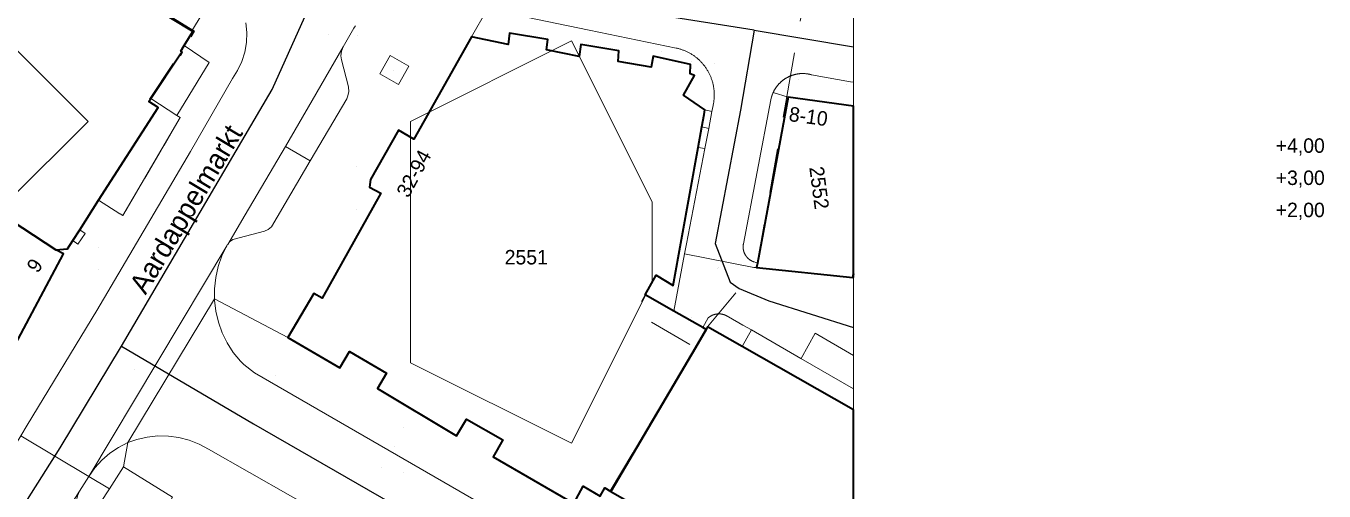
# Model space of a CAD drawing. Header units: metres. Extents: x 0 to 105485, y 0 to 425721.
# Drawn here: x 105278.6 to 105359.2, y 425584.5 to 425613.4 of the extents above; entities that cross this region are included whole.
import ezdxf
from ezdxf.enums import TextEntityAlignment as Align

# ---------------------------------------------------------------- set-up
doc = ezdxf.new("R2010")
doc.units = ezdxf.units.M
doc.header["$MEASUREMENT"] = 0
doc.linetypes.add('IE-TERREINAFSCHEIDING_KUNSTMATIG-SO', pattern=[11, 4, -1, 4, -2])
doc.linetypes.add('KG-PERCEEL-SO', pattern=[19, 5.5, -4, 5.5, -4])
for name, color, linetype, lineweight in [('B-XX-GR-BOOM-G', 90, 'Continuous', 13), ('B-XX-GR-GROENVOORZIENING-G', 80, 'Continuous', 18), ('B-XX-GR-STRUIK-G', 90, 'Continuous', 13), ('B-XX-IE-MEUBILAIR-G', 7, 'Continuous', 18), ('B-XX-IE-TERREINAFSCHEIDING_KUNSTMATIG_MUUR-G', 90, 'IE-TERREINAFSCHEIDING_KUNSTMATIG-SO', 18), ('B-XX-KG-GRENS_PERCEEL-G', 150, 'KG-PERCEEL-SO', 18), ('B-XX-KG-GRENS_PERCEEL-T', 150, 'KG-PERCEEL-SO', 18), ('B-XX-OG-BEBOUWING-G', 7, 'Continuous', 35), ('B-XX-OG-BEBOUWING_HUISNUMMER-T', 7, 'Continuous', 18), ('B-XX-OG-BEBOUWING_STRAATNAAM-T', 7, 'Continuous', 18), ('B-XX-OG-GRENS-G', 7, 'Continuous', 18), ('B-XX-VH-GESLOTENVERHARDING_BETON-G', 10, 'Continuous', 18), ('B-XX-VH-ONVERHARD_ZAND-G', 210, 'Continuous', 18), ('B-XX-VH-OPENVERHARDING-G', 90, 'Continuous', 18), ('B-XX-VW-MARKERING-G', 7, 'Continuous', 18), ('N-XX-AL-PROFIELBALK-T', 7, 'Continuous', 25)]:
    doc.layers.add(name, color=color, linetype=linetype, lineweight=lineweight)
doc.layers.add('GIS-WEGVAKKEN', color=2, linetype='Continuous')

msp = doc.modelspace()

# ---------------------------------------------------------------- linework, layer by layer
at = {"layer": 'B-XX-GR-BOOM-G', "color": 0, "true_color": 0x604a38}
msp.add_polyline3d([(105301.461, 425610.686, 2.699), (105301.461, 425610.686, 5.499)], dxfattribs=at)
at = {"layer": 'B-XX-GR-GROENVOORZIENING-G', "ltscale": 0.5}
for points in [[(105321.215, 425608.127), (105320.771, 425608.212), (105320.722, 425607.938), (105320.583, 425607.164), (105321.01, 425607.057)], [(105320.773, 425605.823), (105320.352, 425605.882), (105318.806, 425597.297), (105317.759, 425597.943), (105317.066, 425596.719), (105318.84, 425595.711), (105319.516, 425599.275), (105319.633, 425599.889)], [(105323.666, 425594.537), (105323.136, 425594.838), (105322.233, 425595.351), (105322.233, 425595.351), (105322.222, 425595.359), (105322.211, 425595.367), (105322.199, 425595.374), (105322.188, 425595.381), (105322.177, 425595.389), (105322.165, 425595.396), (105322.153, 425595.403), (105322.142, 425595.409), (105322.13, 425595.416), (105322.118, 425595.422), (105322.106, 425595.429), (105322.094, 425595.435), (105322.081, 425595.441), (105322.069, 425595.446), (105322.057, 425595.452), (105322.044, 425595.458), (105322.032, 425595.463), (105322.019, 425595.468), (105322.007, 425595.473), (105321.994, 425595.478), (105321.981, 425595.482), (105321.968, 425595.487), (105321.956, 425595.491), (105321.943, 425595.495), (105321.93, 425595.499), (105321.917, 425595.503), (105321.903, 425595.506), (105321.89, 425595.51), (105321.877, 425595.513), (105321.864, 425595.516), (105321.851, 425595.519), (105321.837, 425595.521), (105321.824, 425595.524), (105321.811, 425595.526), (105321.797, 425595.528), (105321.784, 425595.53), (105321.77, 425595.532), (105321.757, 425595.534), (105321.743, 425595.535), (105321.73, 425595.536), (105321.716, 425595.537), (105321.703, 425595.538), (105321.689, 425595.539), (105321.676, 425595.539), (105321.662, 425595.54), (105321.649, 425595.54), (105321.635, 425595.54), (105321.622, 425595.54), (105321.608, 425595.539), (105321.594, 425595.539), (105321.581, 425595.538), (105321.567, 425595.537), (105321.554, 425595.536), (105321.54, 425595.534), (105321.527, 425595.533), (105321.513, 425595.531), (105321.5, 425595.529), (105321.487, 425595.527), (105321.473, 425595.525), (105321.46, 425595.523), (105321.446, 425595.52), (105321.433, 425595.517), (105321.42, 425595.515), (105321.407, 425595.511), (105321.394, 425595.508), (105321.38, 425595.505), (105321.367, 425595.501), (105321.354, 425595.497), (105321.341, 425595.493), (105321.328, 425595.489), (105321.316, 425595.485), (105321.303, 425595.48), (105321.29, 425595.476), (105321.277, 425595.471), (105321.265, 425595.466), (105321.252, 425595.46), (105321.24, 425595.455), (105321.227, 425595.45), (105321.215, 425595.444), (105321.203, 425595.438), (105321.191, 425595.432), (105321.179, 425595.426), (105321.167, 425595.419), (105321.155, 425595.413), (105321.143, 425595.406), (105321.131, 425595.399), (105321.12, 425595.392), (105321.108, 425595.385), (105321.097, 425595.378), (105321.085, 425595.371), (105321.074, 425595.363), (105321.063, 425595.355), (105321.052, 425595.347), (105321.041, 425595.339), (105321.03, 425595.331), (105321.019, 425595.323), (105321.009, 425595.314), (105320.998, 425595.306), (105320.988, 425595.297), (105320.988, 425595.297), (105320.642, 425594.687), (105320.85, 425594.569), (105320.942, 425594.724), (105323.091, 425593.504)]]:
    msp.add_lwpolyline(points, close=True, dxfattribs=at)
at = {"layer": 'B-XX-GR-STRUIK-G', "ltscale": 0.5}
msp.add_lwpolyline([(105281.974, 425600.772), (105281.543, 425600.098), (105281.867, 425599.877), (105282.318, 425600.537)], close=True, dxfattribs=at)
at = {"layer": 'B-XX-IE-MEUBILAIR-G', "color": 0, "true_color": 0x604a38}
for points in [[(105297.443, 425612.878, 2.515), (105297.443, 425612.878, 4.015)], [(105299.2, 425612.826, 2.568), (105299.2, 425612.826, 5.568)], [(105288.809, 425612.14, 2.612), (105288.809, 425612.14, 4.112)], [(105318.061, 425611.837, 2.785), (105318.061, 425611.837, 5.785)], [(105319.957, 425611.209, 2.79), (105319.957, 425611.209, 5.79)], [(105321.393, 425611.111, 2.807), (105321.393, 425611.111, 4.307)], [(105326.595, 425610.101, 2.825), (105326.595, 425610.101, 5.825)], [(105329.553, 425609.781, 2.823), (105329.553, 425609.781, 4.323)], [(105296.401, 425608.81, 2.499), (105296.401, 425608.81, 3.999)], [(105288.856, 425605.626, 2.514), (105288.856, 425605.626, 4.014)], [(105299.175, 425604.695, 2.65), (105299.175, 425604.695, 4.15)], [(105292.238, 425601.697, 2.545), (105292.238, 425601.697, 4.045)], [(105299.128, 425602.031, 2.659), (105299.128, 425602.031, 4.159)], [(105283.146, 425599.667, 2.571), (105283.146, 425599.667, 4.071)], [(105283.151, 425598.325, 2.521), (105283.151, 425598.325, 4.021)], [(105321.567, 425598.362, 3.116), (105321.567, 425598.362, 4.616)], [(105321.592, 425598.407, 3.114), (105321.592, 425598.407, 4.614)], [(105283.026, 425595.744, 2.481), (105283.026, 425595.744, 3.981)], [(105319.955, 425595.285, 3.167), (105319.955, 425595.285, 4.667)], [(105285.387, 425592.099, 2.563), (105285.387, 425592.099, 4.063)], [(105294.104, 425591.69, 2.682), (105294.104, 425591.69, 5.682)], [(105278.719, 425588.614, 2.444), (105278.719, 425588.614, 3.944)], [(105302.098, 425588.475, 2.864), (105302.098, 425588.475, 5.864)], [(105301.517, 425587.316, 2.853), (105301.517, 425587.316, 5.853)], [(105281.331, 425586.412, 2.492), (105281.331, 425586.412, 3.992)], [(105300.715, 425585.979, 2.855), (105300.715, 425585.979, 5.855)], [(105302.045, 425585.707, 2.865), (105302.045, 425585.707, 5.865)], [(105299.896, 425584.554, 2.875), (105299.896, 425584.554, 5.875)]]:
    msp.add_polyline3d(points, dxfattribs=at)
at = {"layer": 'B-XX-IE-TERREINAFSCHEIDING_KUNSTMATIG_MUUR-G', "ltscale": 0.5, "flags": 128}
for points in [[(105286.382, 425608.931), (105288.004, 425607.874)], [(105288.004, 425607.874), (105288.216, 425607.736), (105284.649, 425601.647), (105284.474, 425601.757)]]:
    msp.add_lwpolyline(points, dxfattribs=at)
at = {"layer": 'B-XX-IE-TERREINAFSCHEIDING_KUNSTMATIG_MUUR-G', "color": 0, "ltscale": 0.5, "true_color": 0x8c7868}
for points in [[(105286.382, 425608.931, 2.39), (105288.004, 425607.874, 2.504)], [(105288.004, 425607.874, 2.504), (105288.216, 425607.736, 2.509), (105287.027, 425605.706, 2.49), (105285.838, 425603.677, 2.48), (105284.649, 425601.647, 2.511), (105284.474, 425601.757, 2.529)]]:
    msp.add_polyline3d(points, dxfattribs=at)
at = {"layer": 'B-XX-KG-GRENS_PERCEEL-G', "ltscale": 0.5, "flags": 128}
for points in [[(105264.577, 425609.948), (105266.299, 425612.734), (105265.85, 425612.998), (105269.908, 425619.285), (105270.326, 425619.08), (105272.385, 425622.224), (105273.103, 425621.813), (105273.662, 425622.622), (105280.936, 425618.007), (105281.024, 425618.127), (105289.106, 425613.101), (105286.312, 425608.88), (105286.94, 425608.527), (105281.208, 425599.576), (105280.494, 425599.511)], [(105325.851, 425609.056), (105327.108, 425615.984)], [(105314.894, 425584.535), (105314.563, 425584.725), (105314.269, 425584.217), (105313.222, 425584.833), (105312.635, 425583.757), (105307.638, 425586.663), (105308.225, 425587.71), (105305.981, 425589.002), (105305.364, 425587.955), (105300.457, 425590.892), (105301.014, 425591.849), (105298.71, 425593.2), (105298.123, 425592.183), (105294.892, 425594.062), (105296.507, 425596.815), (105297.015, 425596.521), (105300.654, 425603.043), (105299.966, 425603.424), (105300.021, 425603.901), (105301.753, 425606.953), (105302.71, 425606.395), (105306.291, 425612.767), (105308.558, 425612.28), (105308.641, 425612.995), (105311.027, 425612.598), (105310.943, 425611.942), (105312.971, 425611.542), (105313.084, 425612.287), (105315.44, 425611.89), (105315.386, 425611.235), (105317.443, 425610.864), (105317.557, 425611.55), (105319.884, 425611.034), (105319.859, 425610.468), (105320.128, 425610.351), (105319.453, 425609.124), (105320.771, 425608.212), (105318.806, 425597.297), (105317.759, 425597.943), (105316.438, 425595.61), (105320.178, 425593.437)], [(105264.577, 425609.948), (105280.494, 425599.511)], [(105323.978, 425598.412), (105325.851, 425609.056)], [(105325.851, 425609.056), (105329.701, 425608.529), (105330, 425608.486)], [(105277.618, 425592.962), (105280.972, 425599.277), (105280.494, 425599.511)], [(105320.942, 425594.724), (105323.978, 425598.412)], [(105323.978, 425598.412), (105328.246, 425597.978), (105329.954, 425597.805)], [(105329.954, 425597.805), (105330, 425598.072)], [(105329.954, 425597.805), (105330, 425597.8)], [(105320.178, 425593.437), (105320.942, 425594.724)], [(105320.942, 425594.724), (105330, 425589.579)], [(105314.894, 425584.535), (105320.178, 425593.437)], [(105314.894, 425584.535), (105330, 425575.855)]]:
    msp.add_lwpolyline(points, dxfattribs=at)
at = {"layer": 'B-XX-OG-BEBOUWING-G', "ltscale": 0.5}
msp.add_lwpolyline([(105269.908, 425619.285), (105265.853, 425613.003), (105266.299, 425612.734), (105264.577, 425609.948), (105270.102, 425606.343), (105280.494, 425599.511), (105281.208, 425599.576), (105281.543, 425600.098), (105281.974, 425600.772), (105283.149, 425602.606), (105286.837, 425608.365), (105286.257, 425608.743), (105286.382, 425608.931), (105288.224, 425611.692), (105288.233, 425611.619), (105288.337, 425611.8), (105288.243, 425611.875), (105288.464, 425612.227), (105289.002, 425613.081), (105288.93, 425613.125), (105286.437, 425614.652)], dxfattribs=at)
for points in [[(105320.583, 425607.164), (105320.722, 425607.938), (105320.771, 425608.212), (105319.453, 425609.124), (105320.128, 425610.351), (105319.859, 425610.468), (105319.884, 425611.034), (105317.557, 425611.55), (105317.443, 425610.864), (105315.386, 425611.235), (105315.44, 425611.89), (105313.084, 425612.287), (105312.971, 425611.542), (105310.943, 425611.942), (105311.027, 425612.598), (105308.641, 425612.995), (105308.558, 425612.28), (105306.291, 425612.767), (105302.71, 425606.395), (105301.753, 425606.953), (105300.021, 425603.901), (105299.966, 425603.424), (105300.654, 425603.043), (105297.015, 425596.521), (105296.507, 425596.815), (105294.892, 425594.062), (105298.123, 425592.183), (105298.71, 425593.2), (105301.014, 425591.849), (105300.457, 425590.892), (105305.364, 425587.955), (105305.981, 425589.002), (105308.225, 425587.71), (105307.638, 425586.663), (105312.635, 425583.758), (105313.222, 425584.833), (105314.269, 425584.217), (105314.563, 425584.725), (105314.942, 425584.507), (105320.183, 425593.434), (105320.85, 425594.569), (105320.642, 425594.687), (105318.84, 425595.711), (105317.066, 425596.719), (105317.759, 425597.943), (105318.806, 425597.297), (105320.352, 425605.882)], [(105277.618, 425592.962), (105280.972, 425599.277), (105280.494, 425599.511), (105270.102, 425606.343), (105264.577, 425609.948), (105264.301, 425609.501), (105264.188, 425609.308), (105262.938, 425607.189), (105261.705, 425605.097), (105265.403, 425602.304), (105268.078, 425607.075), (105269.839, 425605.944), (105266.901, 425601.185), (105272.021, 425597.256)], [(105330, 425598.024), (105330, 425608.442), (105325.945, 425608.999), (105324.031, 425598.696), (105323.978, 425598.412), (105329.956, 425597.805)], [(105330, 425597.801), (105330, 425598.024), (105329.956, 425597.805)], [(105314.942, 425584.507), (105330, 425575.855), (105330, 425589.58), (105323.091, 425593.504), (105320.942, 425594.724), (105320.85, 425594.569), (105320.183, 425593.434)]]:
    msp.add_lwpolyline(points, close=True, dxfattribs=at)
at = {"layer": 'B-XX-OG-GRENS-G'}
for points in [[(105267.5, 425617.5, 2.531), (105272.5, 425617.5, 2.629), (105282.5, 425607.5, 2.334), (105277.5, 425602.5, 2.637), (105267.5, 425602.5, 2.773), (105272.5, 425592.5, 2.582), (105262.5, 425587.5, 3.66), (105262.5, 425602.5, 2.434)], [(105312.5, 425612.5, 2.785), (105317.5, 425602.5, 3.172), (105317.5, 425597.5, 3.178), (105312.5, 425587.5, 3.13), (105302.5, 425592.5, 2.922), (105302.5, 425607.5, 2.674)]]:
    msp.add_polyline3d(points, close=True, dxfattribs=at)
at = {"layer": 'B-XX-VH-GESLOTENVERHARDING_BETON-G', "ltscale": 0.5}
msp.add_lwpolyline([(105284.685, 425586.027), (105283.814, 425584.659), (105283.274, 425583.811), (105284.179, 425583.219), (105284.433, 425583.052), (105284.674, 425582.894), (105285.079, 425582.629), (105286.238, 425581.87), (105287.276, 425583.444), (105287.497, 425583.78), (105287.641, 425583.999), (105287.738, 425584.146)], close=True, dxfattribs=at)
at = {"layer": 'B-XX-VH-ONVERHARD_ZAND-G', "ltscale": 0.5}
msp.add_lwpolyline([(105302.404, 425610.943), (105301.251, 425611.601), (105300.597, 425610.454), (105301.751, 425609.797)], close=True, dxfattribs=at)
at = {"layer": 'B-XX-VH-OPENVERHARDING-G', "ltscale": 0.5}
for points in [[(105290.864, 425616.298), (105288.93, 425613.125), (105289.002, 425613.081), (105288.464, 425612.227), (105290.013, 425611.159), (105288.004, 425607.874), (105288.216, 425607.736), (105284.649, 425601.647), (105284.474, 425601.757), (105283.149, 425602.606), (105281.974, 425600.772), (105282.318, 425600.537), (105281.867, 425599.877), (105281.543, 425600.098), (105281.208, 425599.576), (105280.494, 425599.511), (105280.972, 425599.277), (105277.618, 425592.962)], [(105286.437, 425614.652), (105288.93, 425613.125), (105290.864, 425616.298)], [(105299.085, 425613.439), (105299.081, 425613.433), (105299.076, 425613.426), (105299.072, 425613.42), (105299.067, 425613.414), (105299.063, 425613.407), (105299.059, 425613.401), (105299.055, 425613.394), (105299.05, 425613.388), (105299.046, 425613.381), (105299.042, 425613.375), (105299.038, 425613.368), (105299.034, 425613.362), (105299.03, 425613.355), (105299.03, 425613.355), (105298.995, 425613.307), (105298.321, 425612.138), (105298.214, 425611.868), (105298.184, 425611.578), (105298.22, 425611.335), (105298.658, 425609.651), (105298.669, 425609.341), (105298.6, 425609.038), (105298.543, 425608.908), (105296.283, 425605.046), (105293.867, 425600.941), (105293.674, 425600.775), (105293.438, 425600.676), (105291.482, 425600.162), (105291.28, 425600.023), (105291.159, 425599.861), (105291.133, 425599.827), (105291.109, 425599.776), (105290.802, 425599.144), (105290.569, 425598.482), (105290.412, 425597.798), (105290.335, 425597.101), (105290.337, 425596.464), (105294.892, 425594.062), (105296.507, 425596.815), (105297.015, 425596.521), (105300.654, 425603.043), (105299.966, 425603.424), (105300.021, 425603.901), (105301.753, 425606.953), (105302.71, 425606.395), (105306.291, 425612.767), (105307.255, 425614.467)], [(105307.255, 425614.467), (105306.291, 425612.767), (105308.558, 425612.28), (105308.641, 425612.995), (105311.027, 425612.598), (105310.943, 425611.942), (105312.971, 425611.542), (105313.084, 425612.287), (105315.44, 425611.89), (105315.386, 425611.235), (105317.443, 425610.864), (105317.557, 425611.55), (105319.884, 425611.034), (105319.859, 425610.468), (105320.128, 425610.351), (105319.453, 425609.124), (105320.771, 425608.212), (105321.215, 425608.127), (105321.285, 425608.491), (105321.285, 425608.491), (105321.295, 425608.538), (105321.305, 425608.584), (105321.313, 425608.631), (105321.321, 425608.678), (105321.328, 425608.725), (105321.335, 425608.772), (105321.34, 425608.82), (105321.345, 425608.867), (105321.349, 425608.914), (105321.353, 425608.962), (105321.355, 425609.009), (105321.357, 425609.057), (105321.358, 425609.105), (105321.358, 425609.152), (105321.358, 425609.2), (105321.357, 425609.248), (105321.355, 425609.295), (105321.352, 425609.343), (105321.349, 425609.39), (105321.344, 425609.438), (105321.339, 425609.485), (105321.333, 425609.532), (105321.327, 425609.579), (105321.32, 425609.626), (105321.312, 425609.673), (105321.303, 425609.72), (105321.293, 425609.767), (105321.283, 425609.813), (105321.272, 425609.86), (105321.26, 425609.906), (105321.248, 425609.952), (105321.235, 425609.998), (105321.221, 425610.043), (105321.206, 425610.088), (105321.19, 425610.133), (105321.174, 425610.178), (105321.158, 425610.223), (105321.14, 425610.267), (105321.122, 425610.311), (105321.103, 425610.355), (105321.083, 425610.398), (105321.063, 425610.441), (105321.042, 425610.484), (105321.02, 425610.526), (105320.998, 425610.568), (105320.974, 425610.61), (105320.951, 425610.651), (105320.926, 425610.692), (105320.901, 425610.733), (105320.876, 425610.773), (105320.849, 425610.812), (105320.822, 425610.852), (105320.795, 425610.891), (105320.767, 425610.929), (105320.738, 425610.967), (105320.708, 425611.004), (105320.678, 425611.041), (105320.648, 425611.078), (105320.617, 425611.114), (105320.585, 425611.149), (105320.553, 425611.184), (105320.52, 425611.219), (105320.486, 425611.253), (105320.452, 425611.286), (105320.418, 425611.319), (105320.383, 425611.351), (105320.347, 425611.383), (105320.311, 425611.414), (105320.275, 425611.445), (105320.238, 425611.475), (105320.2, 425611.504), (105320.162, 425611.533), (105320.124, 425611.561), (105320.085, 425611.589), (105320.046, 425611.616), (105320.006, 425611.642), (105319.966, 425611.668), (105319.926, 425611.693), (105319.885, 425611.717), (105319.843, 425611.741), (105319.802, 425611.764), (105319.76, 425611.786), (105319.717, 425611.808), (105319.674, 425611.829), (105319.631, 425611.849), (105319.588, 425611.869), (105319.544, 425611.888), (105319.5, 425611.906), (105319.456, 425611.923), (105319.411, 425611.94), (105319.367, 425611.956), (105319.322, 425611.972), (105319.276, 425611.986), (105319.231, 425612), (105319.185, 425612.014), (105319.139, 425612.026), (105319.093, 425612.038), (105319.047, 425612.049), (105319, 425612.059), (105313.595, 425613.181), (105309.674, 425613.987)], [(105309.674, 425613.987), (105313.595, 425613.181), (105319, 425612.059), (105319, 425612.059), (105319.047, 425612.049), (105319.093, 425612.038), (105319.139, 425612.026), (105319.185, 425612.014), (105319.231, 425612), (105319.276, 425611.986), (105319.322, 425611.972), (105319.367, 425611.956), (105319.411, 425611.94), (105319.456, 425611.923), (105319.5, 425611.906), (105319.544, 425611.888), (105319.588, 425611.869), (105319.631, 425611.849), (105319.674, 425611.829), (105319.717, 425611.808), (105319.76, 425611.786), (105319.802, 425611.764), (105319.843, 425611.741), (105319.885, 425611.717), (105319.926, 425611.693), (105319.966, 425611.668), (105320.006, 425611.642), (105320.046, 425611.616), (105320.085, 425611.589), (105320.124, 425611.561), (105320.162, 425611.533), (105320.2, 425611.504), (105320.238, 425611.475), (105320.275, 425611.445), (105320.311, 425611.414), (105320.347, 425611.383), (105320.383, 425611.351), (105320.418, 425611.319), (105320.452, 425611.286), (105320.486, 425611.253), (105320.52, 425611.219), (105320.553, 425611.184), (105320.585, 425611.149), (105320.617, 425611.114), (105320.648, 425611.078), (105320.678, 425611.041), (105320.708, 425611.004), (105320.738, 425610.967), (105320.767, 425610.929), (105320.795, 425610.891), (105320.822, 425610.852), (105320.849, 425610.812), (105320.876, 425610.773), (105320.901, 425610.733), (105320.926, 425610.692), (105320.951, 425610.651), (105320.974, 425610.61), (105320.998, 425610.568), (105321.02, 425610.526), (105321.042, 425610.484), (105321.063, 425610.441), (105321.083, 425610.398), (105321.103, 425610.355), (105321.122, 425610.311), (105321.14, 425610.267), (105321.158, 425610.223), (105321.174, 425610.178), (105321.19, 425610.133), (105321.206, 425610.088), (105321.221, 425610.043), (105321.235, 425609.998), (105321.248, 425609.952), (105321.26, 425609.906), (105321.272, 425609.86), (105321.283, 425609.813), (105321.293, 425609.767), (105321.303, 425609.72), (105321.312, 425609.673), (105321.32, 425609.626), (105321.327, 425609.579), (105321.333, 425609.532), (105321.339, 425609.485), (105321.344, 425609.438), (105321.349, 425609.39), (105321.352, 425609.343), (105321.355, 425609.295), (105321.357, 425609.248), (105321.358, 425609.2), (105321.358, 425609.152), (105321.358, 425609.105), (105321.357, 425609.057), (105321.355, 425609.009), (105321.353, 425608.962), (105321.349, 425608.914), (105321.345, 425608.867), (105321.34, 425608.82), (105321.335, 425608.772), (105321.328, 425608.725), (105321.321, 425608.678), (105321.313, 425608.631), (105321.305, 425608.584), (105321.295, 425608.538), (105321.285, 425608.491), (105321.285, 425608.491), (105321.215, 425608.127), (105321.01, 425607.057), (105320.773, 425605.823), (105319.633, 425599.889), (105319.516, 425599.275), (105323.82, 425598.426), (105323.978, 425598.412), (105324.031, 425598.696), (105323.833, 425598.768), (105323.833, 425598.768), (105323.819, 425598.772), (105323.805, 425598.777), (105323.792, 425598.782), (105323.778, 425598.787), (105323.765, 425598.792), (105323.751, 425598.798), (105323.738, 425598.803), (105323.725, 425598.809), (105323.711, 425598.815), (105323.698, 425598.821), (105323.685, 425598.828), (105323.673, 425598.834), (105323.66, 425598.841), (105323.647, 425598.848), (105323.634, 425598.855), (105323.622, 425598.863), (105323.61, 425598.87), (105323.597, 425598.878), (105323.585, 425598.886), (105323.573, 425598.894), (105323.561, 425598.902), (105323.55, 425598.91), (105323.538, 425598.919), (105323.526, 425598.928), (105323.515, 425598.937), (105323.504, 425598.946), (105323.493, 425598.955), (105323.482, 425598.965), (105323.471, 425598.974), (105323.46, 425598.984), (105323.45, 425598.994), (105323.439, 425599.004), (105323.429, 425599.014), (105323.419, 425599.025), (105323.409, 425599.035), (105323.399, 425599.046), (105323.39, 425599.057), (105323.38, 425599.068), (105323.371, 425599.079), (105323.362, 425599.09), (105323.353, 425599.102), (105323.344, 425599.113), (105323.335, 425599.125), (105323.327, 425599.137), (105323.319, 425599.148), (105323.311, 425599.16), (105323.303, 425599.173), (105323.295, 425599.185), (105323.287, 425599.197), (105323.28, 425599.21), (105323.273, 425599.222), (105323.266, 425599.235), (105323.259, 425599.248), (105323.252, 425599.261), (105323.246, 425599.274), (105323.24, 425599.287), (105323.234, 425599.3), (105323.228, 425599.313), (105323.222, 425599.327), (105323.217, 425599.34), (105323.212, 425599.353), (105323.207, 425599.367), (105323.202, 425599.381), (105323.197, 425599.394), (105323.193, 425599.408), (105323.189, 425599.422), (105323.185, 425599.436), (105323.181, 425599.45), (105323.177, 425599.464), (105323.174, 425599.478), (105323.171, 425599.492), (105323.168, 425599.506), (105323.165, 425599.521), (105323.163, 425599.535), (105323.16, 425599.549), (105323.158, 425599.564), (105323.156, 425599.578), (105323.155, 425599.592), (105323.153, 425599.607), (105323.152, 425599.621), (105323.151, 425599.636), (105323.15, 425599.65), (105323.149, 425599.665), (105323.149, 425599.679), (105323.149, 425599.694), (105323.149, 425599.708), (105323.149, 425599.723), (105323.15, 425599.737), (105323.15, 425599.751), (105323.151, 425599.766), (105323.152, 425599.78), (105323.154, 425599.795), (105323.155, 425599.809), (105323.157, 425599.824), (105323.159, 425599.838), (105323.161, 425599.852), (105323.164, 425599.867), (105323.166, 425599.881), (105323.169, 425599.895), (105323.169, 425599.895), (105324.866, 425608.847), (105324.916, 425609.035), (105324.916, 425609.035), (105324.917, 425609.038), (105324.918, 425609.04), (105324.918, 425609.043), (105324.919, 425609.046), (105324.92, 425609.049), (105324.921, 425609.051), (105324.922, 425609.054), (105324.923, 425609.057), (105324.923, 425609.06), (105324.924, 425609.062), (105324.925, 425609.065), (105324.926, 425609.068), (105324.927, 425609.071), (105324.928, 425609.073), (105324.929, 425609.076), (105324.93, 425609.079), (105324.93, 425609.082), (105324.931, 425609.084), (105324.932, 425609.087), (105324.933, 425609.09), (105324.934, 425609.092), (105324.935, 425609.095), (105324.936, 425609.098), (105324.937, 425609.101), (105324.938, 425609.103), (105324.938, 425609.106), (105324.939, 425609.109), (105324.94, 425609.111), (105324.941, 425609.114), (105324.942, 425609.117), (105324.943, 425609.12), (105324.944, 425609.122), (105324.945, 425609.125), (105324.946, 425609.128), (105324.947, 425609.13), (105324.948, 425609.133), (105324.949, 425609.136), (105324.95, 425609.138), (105324.951, 425609.141), (105324.952, 425609.144), (105324.953, 425609.147), (105324.954, 425609.149), (105324.955, 425609.152), (105324.956, 425609.155), (105324.957, 425609.157), (105324.958, 425609.16), (105324.959, 425609.163), (105324.96, 425609.165), (105324.961, 425609.168), (105324.962, 425609.171), (105324.963, 425609.173), (105324.964, 425609.176), (105324.965, 425609.179), (105324.966, 425609.181), (105324.967, 425609.184), (105324.968, 425609.187), (105324.969, 425609.189), (105324.97, 425609.192), (105324.971, 425609.195), (105324.972, 425609.197), (105324.973, 425609.2), (105324.974, 425609.203), (105324.975, 425609.205), (105324.976, 425609.208), (105324.977, 425609.211), (105324.978, 425609.213), (105324.979, 425609.216), (105324.981, 425609.219), (105324.982, 425609.221), (105324.983, 425609.224), (105324.984, 425609.227), (105324.985, 425609.229), (105324.986, 425609.232), (105324.987, 425609.235), (105324.988, 425609.237), (105324.989, 425609.24), (105324.99, 425609.242), (105324.992, 425609.245), (105324.993, 425609.248), (105324.994, 425609.25), (105324.995, 425609.253), (105324.996, 425609.256), (105324.997, 425609.258), (105324.998, 425609.261), (105325, 425609.263), (105325.001, 425609.266), (105325.002, 425609.269), (105325.003, 425609.271), (105325.004, 425609.274), (105325.005, 425609.277), (105325.006, 425609.279), (105325.008, 425609.282), (105325.009, 425609.284), (105325.01, 425609.287), (105325.011, 425609.29), (105325.012, 425609.292), (105325.014, 425609.295), (105325.015, 425609.297), (105325.016, 425609.3), (105325.016, 425609.3), (105325.027, 425609.323), (105325.038, 425609.346), (105325.049, 425609.369), (105325.061, 425609.392), (105325.073, 425609.415), (105325.085, 425609.437), (105325.098, 425609.46), (105325.111, 425609.482), (105325.124, 425609.504), (105325.137, 425609.526), (105325.151, 425609.547), (105325.165, 425609.569), (105325.179, 425609.59), (105325.194, 425609.611), (105325.208, 425609.632), (105325.223, 425609.653), (105325.239, 425609.673), (105325.254, 425609.694), (105325.27, 425609.714), (105325.286, 425609.734), (105325.302, 425609.754), (105325.319, 425609.773), (105325.336, 425609.793), (105325.353, 425609.812), (105325.37, 425609.831), (105325.388, 425609.849), (105325.405, 425609.868), (105325.423, 425609.886), (105325.442, 425609.904), (105325.46, 425609.922), (105325.479, 425609.939), (105325.498, 425609.957), (105325.517, 425609.974), (105325.536, 425609.991), (105325.556, 425610.007), (105325.575, 425610.023), (105325.595, 425610.039), (105325.616, 425610.055), (105325.636, 425610.071), (105325.656, 425610.086), (105325.677, 425610.101), (105325.698, 425610.116), (105325.719, 425610.13), (105325.741, 425610.145), (105325.762, 425610.159), (105325.784, 425610.172), (105325.806, 425610.186), (105325.828, 425610.199), (105325.85, 425610.212), (105325.872, 425610.224), (105325.895, 425610.237), (105325.917, 425610.249), (105325.94, 425610.26), (105325.963, 425610.272), (105325.986, 425610.283), (105326.009, 425610.294), (105326.033, 425610.304), (105326.056, 425610.314), (105326.08, 425610.324), (105326.103, 425610.334), (105326.127, 425610.343), (105326.151, 425610.352), (105326.175, 425610.361), (105326.2, 425610.37), (105326.224, 425610.378), (105326.248, 425610.385), (105326.273, 425610.393), (105326.297, 425610.4), (105326.322, 425610.407), (105326.347, 425610.414), (105326.372, 425610.42), (105326.397, 425610.426), (105326.422, 425610.431), (105326.447, 425610.437), (105326.472, 425610.442), (105326.497, 425610.446), (105326.522, 425610.451), (105326.548, 425610.455), (105326.573, 425610.458), (105326.598, 425610.462), (105326.624, 425610.465), (105326.649, 425610.467), (105326.675, 425610.47), (105326.7, 425610.472), (105326.726, 425610.474), (105326.751, 425610.475), (105326.777, 425610.476), (105326.803, 425610.477), (105326.828, 425610.477), (105326.854, 425610.478), (105326.88, 425610.477), (105326.905, 425610.477), (105326.931, 425610.476), (105326.956, 425610.475), (105326.982, 425610.473), (105327.007, 425610.471), (105327.033, 425610.469), (105327.059, 425610.467), (105327.084, 425610.464), (105327.084, 425610.464), (105327.087, 425610.464), (105327.09, 425610.463), (105327.094, 425610.463), (105327.097, 425610.462), (105327.1, 425610.462), (105327.103, 425610.462), (105327.106, 425610.461), (105327.11, 425610.461), (105327.113, 425610.46), (105327.116, 425610.46), (105327.119, 425610.459), (105327.122, 425610.459), (105327.126, 425610.459), (105327.129, 425610.458), (105327.132, 425610.458), (105327.135, 425610.457), (105327.138, 425610.457), (105327.142, 425610.456), (105327.145, 425610.456), (105327.148, 425610.455), (105327.151, 425610.455), (105327.154, 425610.454), (105327.157, 425610.454), (105327.161, 425610.453), (105327.164, 425610.453), (105327.167, 425610.452), (105327.17, 425610.452), (105327.173, 425610.451), (105327.177, 425610.451), (105327.18, 425610.45), (105327.183, 425610.45), (105327.186, 425610.449), (105327.189, 425610.449), (105327.193, 425610.448), (105327.196, 425610.447), (105327.199, 425610.447), (105327.202, 425610.446), (105327.205, 425610.446), (105327.208, 425610.445), (105327.212, 425610.445), (105327.215, 425610.444), (105327.218, 425610.443), (105327.221, 425610.443), (105327.224, 425610.442), (105327.227, 425610.442), (105327.231, 425610.441), (105327.234, 425610.44), (105327.237, 425610.44), (105327.24, 425610.439), (105327.243, 425610.439), (105327.246, 425610.438), (105327.25, 425610.437), (105327.253, 425610.437), (105327.256, 425610.436), (105327.259, 425610.435), (105327.262, 425610.435), (105327.265, 425610.434), (105327.269, 425610.433), (105327.272, 425610.433), (105327.275, 425610.432), (105327.278, 425610.431), (105327.281, 425610.431), (105327.284, 425610.43), (105327.287, 425610.429), (105327.291, 425610.429), (105327.294, 425610.428), (105327.297, 425610.427), (105327.3, 425610.426), (105327.303, 425610.426), (105327.306, 425610.425), (105327.309, 425610.424), (105327.313, 425610.424), (105327.316, 425610.423), (105327.319, 425610.422), (105327.322, 425610.421), (105327.325, 425610.421), (105327.328, 425610.42), (105327.331, 425610.419), (105327.335, 425610.418), (105327.338, 425610.418), (105327.341, 425610.417), (105327.344, 425610.416), (105327.347, 425610.415), (105327.35, 425610.414), (105327.353, 425610.414), (105327.356, 425610.413), (105327.36, 425610.412), (105327.363, 425610.411), (105327.366, 425610.41), (105327.369, 425610.41), (105327.372, 425610.409), (105327.375, 425610.408), (105327.378, 425610.407), (105327.381, 425610.406), (105327.385, 425610.405), (105327.388, 425610.405), (105327.391, 425610.404), (105327.394, 425610.403), (105327.397, 425610.402), (105327.397, 425610.402), (105329.808, 425609.964), (105330, 425609.932), (105330, 425614.313)], [(105278.317, 425587.956), (105278.719, 425588.614), (105283.026, 425595.744), (105288.856, 425605.626), (105291.447, 425610.161), (105291.775, 425610.676), (105292.032, 425611.229), (105292.215, 425611.81), (105292.32, 425612.411), (105292.346, 425613.02), (105292.291, 425613.627)], [(105292.291, 425613.627), (105292.346, 425613.02), (105292.32, 425612.411), (105292.215, 425611.81), (105292.032, 425611.229), (105291.775, 425610.676), (105291.447, 425610.161), (105288.856, 425605.626), (105283.026, 425595.744), (105278.719, 425588.614), (105278.317, 425587.956), (105282.538, 425585.434), (105291.109, 425599.776), (105291.133, 425599.827), (105291.159, 425599.861), (105292.238, 425601.697), (105294.74, 425605.952), (105296.401, 425608.81), (105298.321, 425612.138), (105298.995, 425613.307), (105299.03, 425613.355), (105299.03, 425613.355), (105299.034, 425613.362), (105299.038, 425613.368), (105299.042, 425613.375), (105299.046, 425613.381), (105299.05, 425613.388), (105299.055, 425613.394), (105299.059, 425613.401), (105299.063, 425613.407), (105299.067, 425613.414), (105299.072, 425613.42), (105299.076, 425613.426), (105299.081, 425613.433), (105299.085, 425613.439)], [(105314.942, 425584.507), (105314.563, 425584.725), (105314.269, 425584.217), (105313.222, 425584.833), (105312.635, 425583.758), (105307.638, 425586.663), (105308.225, 425587.71), (105305.981, 425589.002), (105305.364, 425587.955), (105300.457, 425590.892), (105301.014, 425591.849), (105298.71, 425593.2), (105298.123, 425592.183), (105294.892, 425594.062), (105290.337, 425596.464), (105290.337, 425596.399), (105290.419, 425595.702), (105290.58, 425595.019), (105290.817, 425594.359), (105291.128, 425593.73), (105291.508, 425593.141), (105291.953, 425592.599), (105292.151, 425592.393), (105292.82, 425591.868), (105309.37, 425582.307)], [(105269.127, 425559.755), (105284.179, 425583.219), (105283.274, 425583.811), (105283.814, 425584.659), (105282.538, 425585.434), (105281.956, 425584.515), (105281.832, 425584.237), (105281.783, 425583.935), (105281.787, 425583.786), (105282.124, 425581.792), (105282.114, 425581.5), (105282.025, 425581.22), (105281.931, 425581.061), (105278.77, 425576.084), (105275.681, 425571.628)]]:
    msp.add_lwpolyline(points, dxfattribs=at)
for points in [[(105290.013, 425611.159), (105288.464, 425612.227), (105288.243, 425611.875), (105288.337, 425611.8), (105288.233, 425611.619), (105288.224, 425611.692), (105286.382, 425608.931), (105288.004, 425607.874)], [(105298.543, 425608.908), (105298.6, 425609.038), (105298.669, 425609.341), (105298.658, 425609.651), (105298.22, 425611.335), (105298.184, 425611.578), (105298.214, 425611.868), (105298.321, 425612.138), (105296.401, 425608.81), (105294.74, 425605.952), (105296.283, 425605.046)], [(105302.404, 425610.943), (105301.751, 425609.797), (105300.597, 425610.454), (105301.251, 425611.601)], [(105330, 425609.932), (105329.808, 425609.964), (105327.397, 425610.402), (105327.397, 425610.402), (105327.394, 425610.403), (105327.391, 425610.404), (105327.388, 425610.405), (105327.385, 425610.405), (105327.381, 425610.406), (105327.378, 425610.407), (105327.375, 425610.408), (105327.372, 425610.409), (105327.369, 425610.41), (105327.366, 425610.41), (105327.363, 425610.411), (105327.36, 425610.412), (105327.356, 425610.413), (105327.353, 425610.414), (105327.35, 425610.414), (105327.347, 425610.415), (105327.344, 425610.416), (105327.341, 425610.417), (105327.338, 425610.418), (105327.335, 425610.418), (105327.331, 425610.419), (105327.328, 425610.42), (105327.325, 425610.421), (105327.322, 425610.421), (105327.319, 425610.422), (105327.316, 425610.423), (105327.313, 425610.424), (105327.309, 425610.424), (105327.306, 425610.425), (105327.303, 425610.426), (105327.3, 425610.426), (105327.297, 425610.427), (105327.294, 425610.428), (105327.291, 425610.429), (105327.287, 425610.429), (105327.284, 425610.43), (105327.281, 425610.431), (105327.278, 425610.431), (105327.275, 425610.432), (105327.272, 425610.433), (105327.269, 425610.433), (105327.265, 425610.434), (105327.262, 425610.435), (105327.259, 425610.435), (105327.256, 425610.436), (105327.253, 425610.437), (105327.25, 425610.437), (105327.246, 425610.438), (105327.243, 425610.439), (105327.24, 425610.439), (105327.237, 425610.44), (105327.234, 425610.44), (105327.231, 425610.441), (105327.227, 425610.442), (105327.224, 425610.442), (105327.221, 425610.443), (105327.218, 425610.443), (105327.215, 425610.444), (105327.212, 425610.445), (105327.208, 425610.445), (105327.205, 425610.446), (105327.202, 425610.446), (105327.199, 425610.447), (105327.196, 425610.447), (105327.193, 425610.448), (105327.189, 425610.449), (105327.186, 425610.449), (105327.183, 425610.45), (105327.18, 425610.45), (105327.177, 425610.451), (105327.173, 425610.451), (105327.17, 425610.452), (105327.167, 425610.452), (105327.164, 425610.453), (105327.161, 425610.453), (105327.157, 425610.454), (105327.154, 425610.454), (105327.151, 425610.455), (105327.148, 425610.455), (105327.145, 425610.456), (105327.142, 425610.456), (105327.138, 425610.457), (105327.135, 425610.457), (105327.132, 425610.458), (105327.129, 425610.458), (105327.126, 425610.459), (105327.122, 425610.459), (105327.119, 425610.459), (105327.116, 425610.46), (105327.113, 425610.46), (105327.11, 425610.461), (105327.106, 425610.461), (105327.103, 425610.462), (105327.1, 425610.462), (105327.097, 425610.462), (105327.094, 425610.463), (105327.09, 425610.463), (105327.087, 425610.464), (105327.084, 425610.464), (105327.084, 425610.464), (105327.059, 425610.467), (105327.033, 425610.469), (105327.007, 425610.471), (105326.982, 425610.473), (105326.956, 425610.475), (105326.931, 425610.476), (105326.905, 425610.477), (105326.88, 425610.477), (105326.854, 425610.478), (105326.828, 425610.477), (105326.803, 425610.477), (105326.777, 425610.476), (105326.751, 425610.475), (105326.726, 425610.474), (105326.7, 425610.472), (105326.675, 425610.47), (105326.649, 425610.467), (105326.624, 425610.465), (105326.598, 425610.462), (105326.573, 425610.458), (105326.548, 425610.455), (105326.522, 425610.451), (105326.497, 425610.446), (105326.472, 425610.442), (105326.447, 425610.437), (105326.422, 425610.431), (105326.397, 425610.426), (105326.372, 425610.42), (105326.347, 425610.414), (105326.322, 425610.407), (105326.297, 425610.4), (105326.273, 425610.393), (105326.248, 425610.385), (105326.224, 425610.378), (105326.2, 425610.37), (105326.175, 425610.361), (105326.151, 425610.352), (105326.127, 425610.343), (105326.103, 425610.334), (105326.08, 425610.324), (105326.056, 425610.314), (105326.033, 425610.304), (105326.009, 425610.294), (105325.986, 425610.283), (105325.963, 425610.272), (105325.94, 425610.26), (105325.917, 425610.249), (105325.895, 425610.237), (105325.872, 425610.224), (105325.85, 425610.212), (105325.828, 425610.199), (105325.806, 425610.186), (105325.784, 425610.172), (105325.762, 425610.159), (105325.741, 425610.145), (105325.719, 425610.13), (105325.698, 425610.116), (105325.677, 425610.101), (105325.656, 425610.086), (105325.636, 425610.071), (105325.616, 425610.055), (105325.595, 425610.039), (105325.575, 425610.023), (105325.556, 425610.007), (105325.536, 425609.991), (105325.517, 425609.974), (105325.498, 425609.957), (105325.479, 425609.939), (105325.46, 425609.922), (105325.442, 425609.904), (105325.423, 425609.886), (105325.405, 425609.868), (105325.388, 425609.849), (105325.37, 425609.831), (105325.353, 425609.812), (105325.336, 425609.793), (105325.319, 425609.773), (105325.302, 425609.754), (105325.286, 425609.734), (105325.27, 425609.714), (105325.254, 425609.694), (105325.239, 425609.673), (105325.223, 425609.653), (105325.208, 425609.632), (105325.194, 425609.611), (105325.179, 425609.59), (105325.165, 425609.569), (105325.151, 425609.547), (105325.137, 425609.526), (105325.124, 425609.504), (105325.111, 425609.482), (105325.098, 425609.46), (105325.085, 425609.437), (105325.073, 425609.415), (105325.061, 425609.392), (105325.049, 425609.369), (105325.038, 425609.346), (105325.027, 425609.323), (105325.016, 425609.3), (105325.016, 425609.3), (105325.945, 425608.999), (105330, 425608.442)], [(105325.945, 425608.999), (105325.016, 425609.3), (105325.016, 425609.3), (105325.015, 425609.297), (105325.014, 425609.295), (105325.012, 425609.292), (105325.011, 425609.29), (105325.01, 425609.287), (105325.009, 425609.284), (105325.008, 425609.282), (105325.006, 425609.279), (105325.005, 425609.277), (105325.004, 425609.274), (105325.003, 425609.271), (105325.002, 425609.269), (105325.001, 425609.266), (105325, 425609.263), (105324.998, 425609.261), (105324.997, 425609.258), (105324.996, 425609.256), (105324.995, 425609.253), (105324.994, 425609.25), (105324.993, 425609.248), (105324.992, 425609.245), (105324.99, 425609.242), (105324.989, 425609.24), (105324.988, 425609.237), (105324.987, 425609.235), (105324.986, 425609.232), (105324.985, 425609.229), (105324.984, 425609.227), (105324.983, 425609.224), (105324.982, 425609.221), (105324.981, 425609.219), (105324.979, 425609.216), (105324.978, 425609.213), (105324.977, 425609.211), (105324.976, 425609.208), (105324.975, 425609.205), (105324.974, 425609.203), (105324.973, 425609.2), (105324.972, 425609.197), (105324.971, 425609.195), (105324.97, 425609.192), (105324.969, 425609.189), (105324.968, 425609.187), (105324.967, 425609.184), (105324.966, 425609.181), (105324.965, 425609.179), (105324.964, 425609.176), (105324.963, 425609.173), (105324.962, 425609.171), (105324.961, 425609.168), (105324.96, 425609.165), (105324.959, 425609.163), (105324.958, 425609.16), (105324.957, 425609.157), (105324.956, 425609.155), (105324.955, 425609.152), (105324.954, 425609.149), (105324.953, 425609.147), (105324.952, 425609.144), (105324.951, 425609.141), (105324.95, 425609.138), (105324.949, 425609.136), (105324.948, 425609.133), (105324.947, 425609.13), (105324.946, 425609.128), (105324.945, 425609.125), (105324.944, 425609.122), (105324.943, 425609.12), (105324.942, 425609.117), (105324.941, 425609.114), (105324.94, 425609.111), (105324.939, 425609.109), (105324.938, 425609.106), (105324.938, 425609.103), (105324.937, 425609.101), (105324.936, 425609.098), (105324.935, 425609.095), (105324.934, 425609.092), (105324.933, 425609.09), (105324.932, 425609.087), (105324.931, 425609.084), (105324.93, 425609.082), (105324.93, 425609.079), (105324.929, 425609.076), (105324.928, 425609.073), (105324.927, 425609.071), (105324.926, 425609.068), (105324.925, 425609.065), (105324.924, 425609.062), (105324.923, 425609.06), (105324.923, 425609.057), (105324.922, 425609.054), (105324.921, 425609.051), (105324.92, 425609.049), (105324.919, 425609.046), (105324.918, 425609.043), (105324.918, 425609.04), (105324.917, 425609.038), (105324.916, 425609.035), (105324.916, 425609.035), (105324.866, 425608.847), (105323.169, 425599.895), (105323.169, 425599.895), (105323.166, 425599.881), (105323.164, 425599.867), (105323.161, 425599.852), (105323.159, 425599.838), (105323.157, 425599.824), (105323.155, 425599.809), (105323.154, 425599.795), (105323.152, 425599.78), (105323.151, 425599.766), (105323.15, 425599.751), (105323.15, 425599.737), (105323.149, 425599.723), (105323.149, 425599.708), (105323.149, 425599.694), (105323.149, 425599.679), (105323.149, 425599.665), (105323.15, 425599.65), (105323.151, 425599.636), (105323.152, 425599.621), (105323.153, 425599.607), (105323.155, 425599.592), (105323.156, 425599.578), (105323.158, 425599.564), (105323.16, 425599.549), (105323.163, 425599.535), (105323.165, 425599.521), (105323.168, 425599.506), (105323.171, 425599.492), (105323.174, 425599.478), (105323.177, 425599.464), (105323.181, 425599.45), (105323.185, 425599.436), (105323.189, 425599.422), (105323.193, 425599.408), (105323.197, 425599.394), (105323.202, 425599.381), (105323.207, 425599.367), (105323.212, 425599.353), (105323.217, 425599.34), (105323.222, 425599.327), (105323.228, 425599.313), (105323.234, 425599.3), (105323.24, 425599.287), (105323.246, 425599.274), (105323.252, 425599.261), (105323.259, 425599.248), (105323.266, 425599.235), (105323.273, 425599.222), (105323.28, 425599.21), (105323.287, 425599.197), (105323.295, 425599.185), (105323.303, 425599.173), (105323.311, 425599.16), (105323.319, 425599.148), (105323.327, 425599.137), (105323.335, 425599.125), (105323.344, 425599.113), (105323.353, 425599.102), (105323.362, 425599.09), (105323.371, 425599.079), (105323.38, 425599.068), (105323.39, 425599.057), (105323.399, 425599.046), (105323.409, 425599.035), (105323.419, 425599.025), (105323.429, 425599.014), (105323.439, 425599.004), (105323.45, 425598.994), (105323.46, 425598.984), (105323.471, 425598.974), (105323.482, 425598.965), (105323.493, 425598.955), (105323.504, 425598.946), (105323.515, 425598.937), (105323.526, 425598.928), (105323.538, 425598.919), (105323.55, 425598.91), (105323.561, 425598.902), (105323.573, 425598.894), (105323.585, 425598.886), (105323.597, 425598.878), (105323.61, 425598.87), (105323.622, 425598.863), (105323.634, 425598.855), (105323.647, 425598.848), (105323.66, 425598.841), (105323.673, 425598.834), (105323.685, 425598.828), (105323.698, 425598.821), (105323.711, 425598.815), (105323.725, 425598.809), (105323.738, 425598.803), (105323.751, 425598.798), (105323.765, 425598.792), (105323.778, 425598.787), (105323.792, 425598.782), (105323.805, 425598.777), (105323.819, 425598.772), (105323.833, 425598.768), (105323.833, 425598.768), (105324.031, 425598.696)], [(105288.216, 425607.736), (105288.004, 425607.874), (105286.382, 425608.931), (105286.257, 425608.743), (105286.837, 425608.365), (105283.149, 425602.606), (105284.474, 425601.757), (105284.649, 425601.647)], [(105321.01, 425607.057), (105320.583, 425607.164), (105320.352, 425605.882), (105320.773, 425605.823)], [(105296.283, 425605.046), (105294.74, 425605.952), (105292.238, 425601.697), (105291.159, 425599.861), (105291.28, 425600.023), (105291.482, 425600.162), (105293.438, 425600.676), (105293.674, 425600.775), (105293.867, 425600.941)], [(105290.337, 425596.464), (105290.335, 425597.101), (105290.412, 425597.798), (105290.569, 425598.482), (105290.802, 425599.144), (105291.109, 425599.776), (105282.538, 425585.434), (105282.912, 425585.967), (105283.349, 425586.451), (105283.841, 425586.878), (105284.382, 425587.241), (105284.962, 425587.535)], [(105320.988, 425595.297), (105320.998, 425595.306), (105321.009, 425595.314), (105321.019, 425595.323), (105321.03, 425595.331), (105321.041, 425595.339), (105321.052, 425595.347), (105321.063, 425595.355), (105321.074, 425595.363), (105321.085, 425595.371), (105321.097, 425595.378), (105321.108, 425595.385), (105321.12, 425595.392), (105321.131, 425595.399), (105321.143, 425595.406), (105321.155, 425595.413), (105321.167, 425595.419), (105321.179, 425595.426), (105321.191, 425595.432), (105321.203, 425595.438), (105321.215, 425595.444), (105321.227, 425595.45), (105321.24, 425595.455), (105321.252, 425595.46), (105321.265, 425595.466), (105321.277, 425595.471), (105321.29, 425595.476), (105321.303, 425595.48), (105321.316, 425595.485), (105321.328, 425595.489), (105321.341, 425595.493), (105321.354, 425595.497), (105321.367, 425595.501), (105321.38, 425595.505), (105321.394, 425595.508), (105321.407, 425595.511), (105321.42, 425595.515), (105321.433, 425595.517), (105321.446, 425595.52), (105321.46, 425595.523), (105321.473, 425595.525), (105321.487, 425595.527), (105321.5, 425595.529), (105321.513, 425595.531), (105321.527, 425595.533), (105321.54, 425595.534), (105321.554, 425595.536), (105321.567, 425595.537), (105321.581, 425595.538), (105321.594, 425595.539), (105321.608, 425595.539), (105321.622, 425595.54), (105321.635, 425595.54), (105321.649, 425595.54), (105321.662, 425595.54), (105321.676, 425595.539), (105321.689, 425595.539), (105321.703, 425595.538), (105321.716, 425595.537), (105321.73, 425595.536), (105321.743, 425595.535), (105321.757, 425595.534), (105321.77, 425595.532), (105321.784, 425595.53), (105321.797, 425595.528), (105321.811, 425595.526), (105321.824, 425595.524), (105321.837, 425595.521), (105321.851, 425595.519), (105321.864, 425595.516), (105321.877, 425595.513), (105321.89, 425595.51), (105321.903, 425595.506), (105321.917, 425595.503), (105321.93, 425595.499), (105321.943, 425595.495), (105321.956, 425595.491), (105321.968, 425595.487), (105321.981, 425595.482), (105321.994, 425595.478), (105322.007, 425595.473), (105322.019, 425595.468), (105322.032, 425595.463), (105322.044, 425595.458), (105322.057, 425595.452), (105322.069, 425595.446), (105322.081, 425595.441), (105322.094, 425595.435), (105322.106, 425595.429), (105322.118, 425595.422), (105322.13, 425595.416), (105322.142, 425595.409), (105322.153, 425595.403), (105322.165, 425595.396), (105322.177, 425595.389), (105322.188, 425595.381), (105322.199, 425595.374), (105322.211, 425595.367), (105322.222, 425595.359), (105322.233, 425595.351), (105322.233, 425595.351), (105323.136, 425594.838), (105323.666, 425594.537), (105326.74, 425592.77), (105330, 425590.89), (105330, 425597.801), (105329.956, 425597.805), (105323.978, 425598.412), (105323.82, 425598.426), (105319.516, 425599.275), (105318.84, 425595.711), (105320.642, 425594.687)], [(105292.82, 425591.868), (105292.151, 425592.393), (105291.953, 425592.599), (105291.508, 425593.141), (105291.128, 425593.73), (105290.817, 425594.359), (105290.58, 425595.019), (105290.419, 425595.702), (105290.337, 425596.399), (105290.337, 425596.464), (105284.962, 425587.535), (105285.516, 425587.733), (105286.16, 425587.883), (105286.816, 425587.955), (105287.477, 425587.946), (105288.132, 425587.858), (105288.771, 425587.691), (105289.386, 425587.448), (105289.966, 425587.133), (105302.682, 425579.87), (105303.047, 425579.636), (105306.145, 425577.895), (105306.592, 425577.654), (105309.37, 425582.307)], [(105323.666, 425594.537), (105323.091, 425593.504), (105330, 425589.58), (105330, 425590.89), (105326.74, 425592.77)], [(105274.232, 425572.682), (105277.278, 425577.13), (105281.956, 425584.515), (105282.538, 425585.434), (105278.317, 425587.956), (105276.419, 425584.876), (105273.281, 425580.059), (105269.636, 425574.746), (105269.11, 425574.016), (105267.13, 425571.186), (105263.379, 425566.275), (105258.88, 425560.602), (105254.13, 425554.753), (105253.004, 425553.386), (105252.283, 425552.577), (105256.243, 425549.562), (105257.704, 425551.305), (105261.128, 425555.448), (105264.453, 425559.604), (105267.828, 425563.942), (105271.027, 425568.182)], [(105284.685, 425586.027), (105284.962, 425587.535), (105284.382, 425587.241), (105283.841, 425586.878), (105283.349, 425586.451), (105282.912, 425585.967), (105282.538, 425585.434), (105283.814, 425584.659)], [(105289.966, 425587.133), (105289.386, 425587.448), (105288.771, 425587.691), (105288.132, 425587.858), (105287.477, 425587.946), (105286.816, 425587.955), (105286.16, 425587.883), (105285.516, 425587.733), (105284.962, 425587.535), (105284.685, 425586.027), (105287.738, 425584.146), (105287.641, 425583.999), (105288.908, 425583.317), (105296.572, 425578.436), (105297.355, 425579.665), (105298.423, 425579.027), (105297.52, 425577.618), (105300.723, 425575.648), (105303.047, 425579.636), (105302.682, 425579.87)]]:
    msp.add_lwpolyline(points, close=True, dxfattribs=at)
at = {"layer": 'B-XX-VW-MARKERING-G', "color": 0, "ltscale": 0.5, "true_color": 0x808080}
msp.add_polyline3d([(105326.741, 425592.767, 3.191), (105327.629, 425594.332, 0), (105330, 425592.954, 3.021)], dxfattribs=at)
at = {"layer": 'GIS-WEGVAKKEN'}
for points in [[(105323.826, 425613.164), (105304.55, 425616.23), (105302.37, 425616.42), (105300.82, 425616.36), (105296.836, 425615.474)], [(105284.564, 425593.542), (105293.91, 425609.49), (105295.94, 425614.01), (105296.836, 425615.474)], [(105323.826, 425613.164), (105322.99, 425608.2), (105321.41, 425599.92), (105322.35, 425597.52), (105322.91, 425597.12), (105324.75, 425596.34), (105330, 425594.684)], [(105323.826, 425613.164), (105330, 425612.138)], [(105250.624, 425546.38), (105255.09, 425552.03), (105262.67, 425561.37), (105268.64, 425569.11), (105272.42, 425574.43), (105276.94, 425581.18), (105280.77, 425587.22), (105284.564, 425593.542)], [(105284.564, 425593.542), (105292.77, 425588.71), (105330, 425567.247)]]:
    msp.add_lwpolyline(points, dxfattribs=at)

# ---------------------------------------------------------------- texts
at = {"layer": 'B-XX-KG-GRENS_PERCEEL-T'}
msp.add_text('2552', height=0.9, rotation=277.5, dxfattribs=at).set_placement((105327.873, 425603.375), align=Align.MIDDLE_CENTER)
msp.add_text('2551', height=0.9, dxfattribs=at).set_placement((105309.689, 425599.061), align=Align.MIDDLE_CENTER)
at = {"layer": 'B-XX-OG-BEBOUWING_HUISNUMMER-T'}
for s, rotation, p in [('8-10', 352, (105327.199, 425607.812)), ('32-94', 61.9, (105302.708, 425604.267)), ('9', 55.7, (105279.178, 425598.547))]:
    msp.add_text(s, height=0.9, rotation=rotation, dxfattribs=at).set_placement(p, align=Align.MIDDLE_CENTER)
at = {"layer": 'B-XX-OG-BEBOUWING_STRAATNAAM-T'}
msp.add_text('Aardappelmarkt', height=1.25, rotation=59, dxfattribs=at).set_placement((105288.565, 425602.057), align=Align.MIDDLE_CENTER)
at = {"layer": 'N-XX-AL-PROFIELBALK-T', "color": 10, "lineweight": 18}
for s, p in [('+4,00', (105359.25, 425606)), ('+3,00', (105359.25, 425604)), ('+2,00', (105359.25, 425602))]:
    msp.add_text(s, height=0.9, dxfattribs=at).set_placement(p, align=Align.MIDDLE_RIGHT)

doc.saveas('drawing.dxf')
